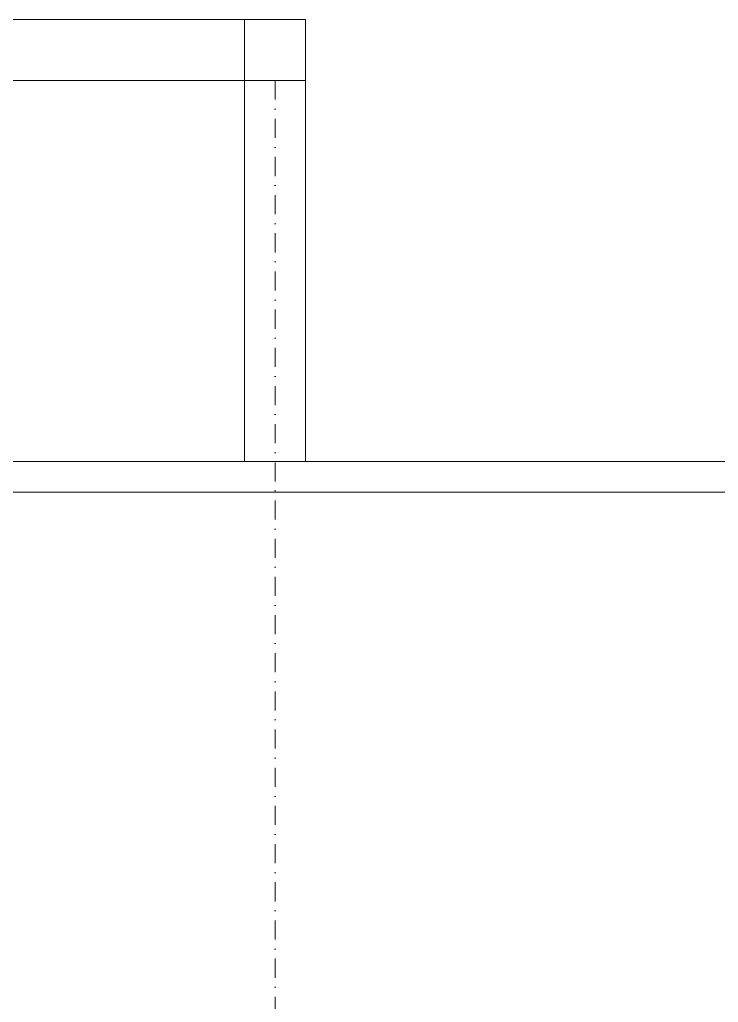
# Model space of a CAD drawing. Header units: metres. Extents: x -13545 to 152404, y -11890 to 28436.
# Drawn here: x 9545 to 10462, y -1210 to 80 of the extents above; entities that cross this region are included whole.
import ezdxf

# ---------------------------------------------------------------- set-up
doc = ezdxf.new("R2010")
doc.units = ezdxf.units.M
doc.header["$LTSCALE"] = 100
doc.header["$MEASUREMENT"] = 0
doc.linetypes.add('DASHDOT2', pattern=[0.5, 0.25, -0.125, 0, -0.125])
doc.layers.get('0').update_dxf_attribs({"color": 9, "lineweight": 9})
for name, color, linetype, lineweight in [('00', 9, 'Continuous', 9), ('01', 9, 'Continuous', 9), ('24', 9, 'DASHDOT2', 9)]:
    doc.layers.add(name, color=color, linetype=linetype, lineweight=lineweight)

# ---------------------------------------------------------------- blocks, each defined once
blk = doc.blocks.new('p-akslar_yeni')
at = {"layer": '24'}
blk.add_lwpolyline([(16295, -8575), (16295, -11897.2)], dxfattribs=at)
blk = doc.blocks.new('2.bod.sitatik')
at = {"layer": '01'}
blk.add_lwpolyline([(9840, -8630), (9920, -8630), (9920, -8550), (9840, -8550)], close=True, dxfattribs=at)
blk = doc.blocks.new('P-KURANGLEZ')
at = {"layer": '01'}
blk.add_lwpolyline([(7525, -500), (12385, -500), (12385, -5), (12385, 0), (12425, 0), (12425, -540), (7525, -540)], close=True, dxfattribs=at)
blk = doc.blocks.new('2.bod.Mimari')
at = {"layer": '00'}
for points in [[(9220, -8550), (9840, -8550), (9840, -8630), (9220, -8630), (9220, -8550)], [(9920, -8630), (9920, -9130), (9840, -9130), (9840, -8630), (9915, -8630)]]:
    blk.add_lwpolyline(points, dxfattribs=at)
at = {"layer": '01'}
blk.add_blockref('P-KURANGLEZ', (0, -8630), dxfattribs=at)

msp = doc.modelspace()

# ---------------------------------------------------------------- block references
for name in ['2.bod.sitatik', '2.bod.Mimari']:
    msp.add_blockref(name, (0, 8630))
at = {"layer": '24'}
msp.add_blockref('p-akslar_yeni', (-6415, 8575), dxfattribs=at)

doc.saveas('drawing.dxf')
